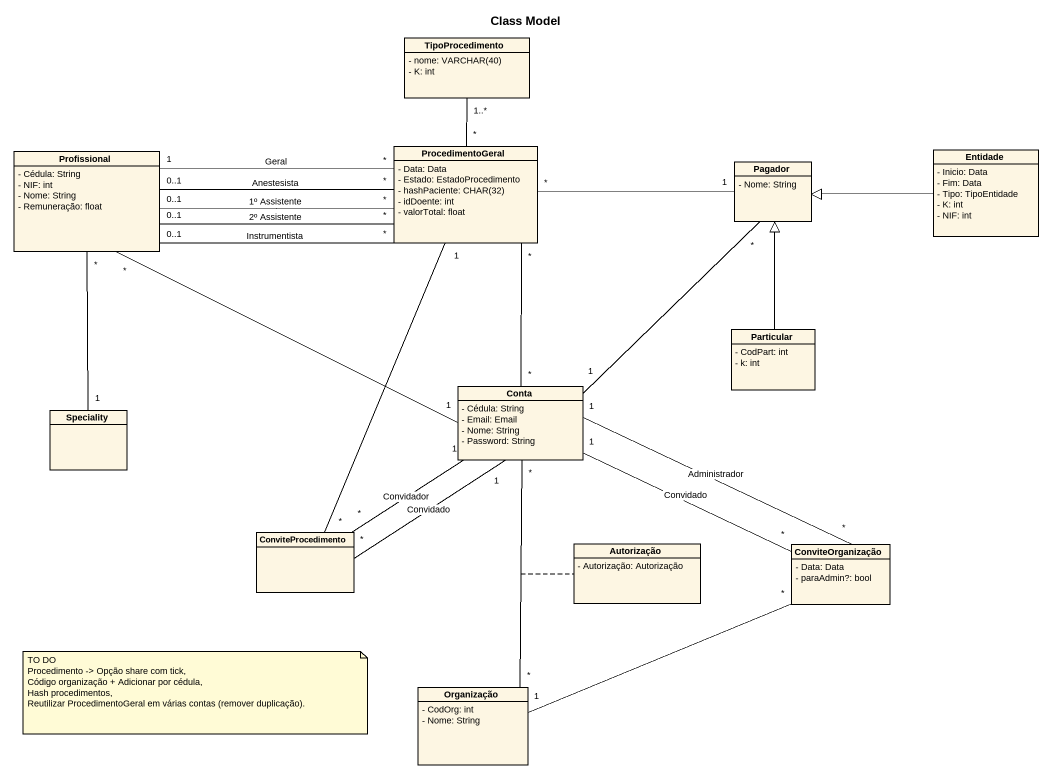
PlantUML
@startuml
title Class Model
hide circle
hide empty members
skinparam classAttributeIconSize 0
class TipoProcedimento {
  {field} - nome: VARCHAR(40)
  - K: int
}
class Profissional {
  - Cédula: String
  - NIF: int
  - Nome: String
  - Remuneração: float
}
class ProcedimentoGeral {
  - Data: Data
  - Estado: EstadoProcedimento
  {field} - hashPaciente: CHAR(32)
  - idDoente: int
  - valorTotal: float
}
class Entidade {
  - Inicio: Data
  - Fim: Data
  - Tipo: TipoEntidade
  - K: int
  - NIF: int
}
class Pagador {
  - Nome: String
}
class Particular {
  - CodPart: int
  - k: int
}
class Conta {
  - Cédula: String
  - Email: Email
  - Nome: String
  - Password: String
}
class Speciality
class ConviteProcedimento
class Autorização {
  - Autorização: Autorização
}
class ConviteOrganização {
  - Data: Data
  - paraAdmin?: bool
}
class Organização {
  - CodOrg: int
  - Nome: String
}
TipoProcedimento "1..*" -- "*" ProcedimentoGeral
Profissional "0..1" -right- "*" ProcedimentoGeral : Instrumentista
Profissional "0..1" -right- "*" ProcedimentoGeral : 1º Assistente
Profissional "*" -right- "1" Conta
ProcedimentoGeral "*" -left- "0..1" Profissional : 2º Assistente
ProcedimentoGeral "*" -left- "0..1" Profissional : Anestesista
ProcedimentoGeral "*" -left- "1" Profissional : Geral
ProcedimentoGeral "*" -right- "1" Pagador
Entidade -left-|> Pagador
Particular -up-|> Pagador
Conta "*" -up- "*" ProcedimentoGeral
Conta "1" -up- "*" Pagador
Conta "1" -right- "*" ConviteOrganização : Administrador
Conta "1" -right- "*" ConviteOrganização : Convidado
Speciality "1" -up- "*" Profissional
ConviteProcedimento "*" -up- "1" ProcedimentoGeral
ConviteProcedimento "*" -up- "1" Conta : Convidado
ConviteProcedimento "*" -up- "1" Conta : Convidador
Organização "*" -up- "*" Conta
(Organização, Conta) .. Autorização
Organização "1" -right- "*" ConviteOrganização
note as N1
  TO DO
  Procedimento -> Opção share com tick,
  Código organização + Adicionar por cédula,
  Hash procedimentos,
  Reutilizar ProcedimentoGeral em várias contas (remover duplicação).
end note
@enduml
